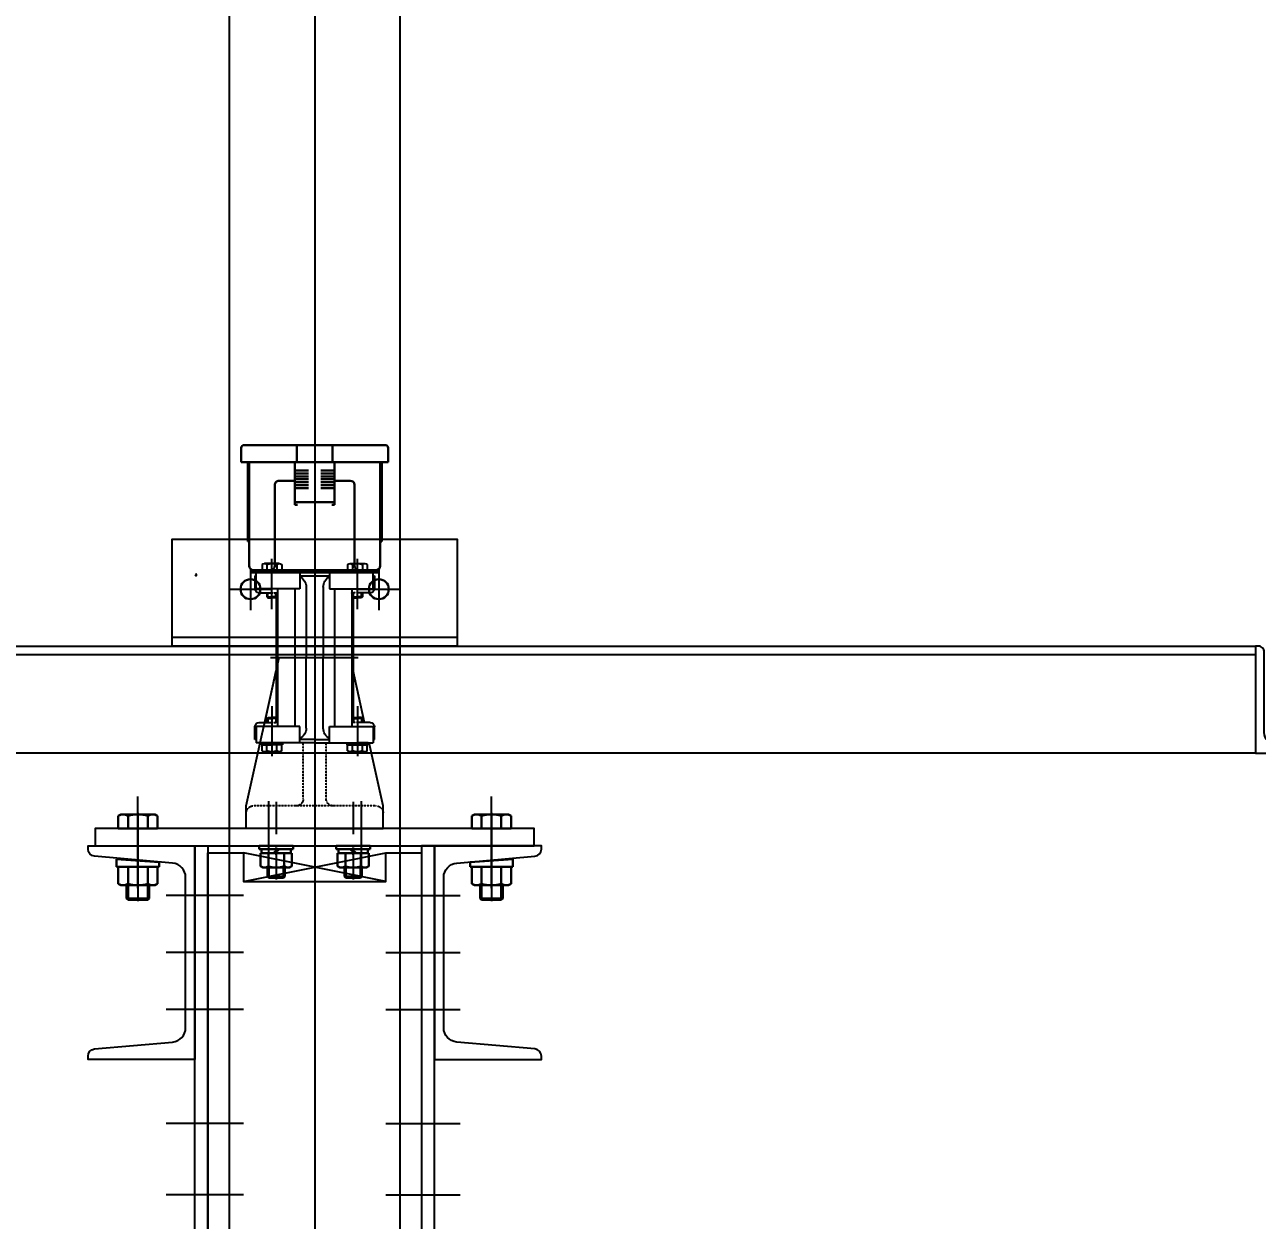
# Model space of a CAD drawing. Header units: millimetres. Extents: x 5544 to 245194, y -610088 to 30375.
# Drawn here: x 70098 to 70963, y 1002 to 1841 of the extents above; entities that cross this region are included whole.
import ezdxf
from ezdxf.enums import TextEntityAlignment as Align
from ezdxf.lldxf.tags import DXFTag

# ---------------------------------------------------------------- set-up
doc = ezdxf.new("R2010")
doc.units = ezdxf.units.MM
doc.linetypes.add('HIDDEN2', pattern=[0.1875, 0.125, -0.0625])
for name, color, linetype in [('0-중심선', 1, 'CENTER'), ('1', 1, 'CENTER2'), ('15', 15, 'Continuous'), ('4', 4, 'Continuous'), ('5', 5, 'Continuous'), ('A-WALL-RC', 2, 'Continuous'), ('BOM', 6, 'Continuous'), ('CENTER', 1, 'CENTER'), ('CL', 1, 'CENTER'), ('HIDDEN', 6, 'HIDDEN')]:
    doc.layers.add(name, color=color, linetype=linetype)
doc.layers.add('6', color=6, linetype='Continuous', lineweight=30)
doc.styles.add('ROMAND', font='gulim.ttc', dxfattribs={"oblique": 15})
doc.styles.get("Standard").update_dxf_attribs({"font": 'SYMBOL'})
tags = doc.linetypes.add('CENTER', pattern=[2, 1.25, -0.25, 0.25, -0.25]).pattern_tags.tags
tags[10:11] = [DXFTag(74, 4), DXFTag(75, 0), DXFTag(340, '0'), DXFTag(46, 1.0), DXFTag(50, 0.0), DXFTag(44, 0.0), DXFTag(45, 0.0)]
tags[8:9] = [DXFTag(74, 4), DXFTag(75, 0), DXFTag(340, '0'), DXFTag(46, 1.0), DXFTag(50, 0.0), DXFTag(44, 0.0), DXFTag(45, 0.0)]
tags[6:7] = [DXFTag(74, 4), DXFTag(75, 0), DXFTag(340, '0'), DXFTag(46, 1.0), DXFTag(50, 0.0), DXFTag(44, 0.0), DXFTag(45, 0.0)]
tags[4:5] = [DXFTag(74, 4), DXFTag(75, 0), DXFTag(340, '0'), DXFTag(46, 1.0), DXFTag(50, 0.0), DXFTag(44, 0.0), DXFTag(45, 0.0)]
tags = doc.linetypes.add('CENTER2', pattern=[1.125, 0.75, -0.125, 0.125, -0.125]).pattern_tags.tags
tags[10:11] = [DXFTag(74, 4), DXFTag(75, 0), DXFTag(340, '0'), DXFTag(46, 1.0), DXFTag(50, 0.0), DXFTag(44, 0.0), DXFTag(45, 0.0)]
tags[8:9] = [DXFTag(74, 4), DXFTag(75, 0), DXFTag(340, '0'), DXFTag(46, 1.0), DXFTag(50, 0.0), DXFTag(44, 0.0), DXFTag(45, 0.0)]
tags[6:7] = [DXFTag(74, 4), DXFTag(75, 0), DXFTag(340, '0'), DXFTag(46, 1.0), DXFTag(50, 0.0), DXFTag(44, 0.0), DXFTag(45, 0.0)]
tags[4:5] = [DXFTag(74, 4), DXFTag(75, 0), DXFTag(340, '0'), DXFTag(46, 1.0), DXFTag(50, 0.0), DXFTag(44, 0.0), DXFTag(45, 0.0)]
tags = doc.linetypes.add('HIDDEN', pattern=[0.375, 0.25, -0.125]).pattern_tags.tags
tags[6:7] = [DXFTag(74, 4), DXFTag(75, 0), DXFTag(340, '0'), DXFTag(46, 1.0), DXFTag(50, 0.0), DXFTag(44, 0.0), DXFTag(45, 0.0)]
tags[4:5] = [DXFTag(74, 4), DXFTag(75, 0), DXFTag(340, '0'), DXFTag(46, 1.0), DXFTag(50, 0.0), DXFTag(44, 0.0), DXFTag(45, 0.0)]
doc.dimstyles.new('DIM-A-002-단면', dxfattribs={"dimscale": 330, "dimtxt": 1, "dimasz": 0.4, "dimexe": 0.2, "dimexo": 0.3, "dimgap": 0.4, "dimtad": 1, "dimdec": 0, "dimtxsty": 'ROMAND', "dimcen": 0, "dimclrd": 15, "dimclre": 15, "dimclrt": 3, "dimadec": 0, "dimazin": 0, "dimtfac": 1, "dimtmove": 0, "dimatfit": 3, "dimfxl": 1, "dimarcsym": 0})

# ---------------------------------------------------------------- blocks, each defined once
blk = doc.blocks.new('A$C11E2FB58')
for points in [[(5, 3091.23), (313, 3091.23), (313, 3103.23), (5, 3103.23)], [(75, 2811.23), (75, 3091.23), (84, 3091.23), (84, 2811.23)], [(243, 2811.23), (243, 3091.23), (234, 3091.23), (234, 2811.23)]]:
    blk.add_lwpolyline(points, close=True)
for points in [[(4.56, 3083.83, -0.388869), (0, 3088.81), (0, 3091.23), (75, 3091.23), (75, 2941.23), (0, 2941.23), (0, 2943.65, -0.388869), (4.56, 2948.63), (59.37, 2953.43, 0.388869), (68.5, 2963.39), (68.5, 3069.07, 0.388869), (59.37, 3079.03)], [(313.44, 3083.83, 0.388869), (318, 3088.81), (318, 3091.23), (243, 3091.23), (243, 2941.23), (318, 2941.23), (318, 2943.65, 0.388869), (313.44, 2948.63), (258.63, 2953.43, -0.388869), (249.5, 2963.39), (249.5, 3069.07, -0.388869), (258.63, 3079.03)]]:
    blk.add_lwpolyline(points, format="xyb", close=True)
for points in [[(109, 36.23), (84, 36.23), (84, 3086.23), (109, 3086.23)], [(109, 3086.23), (109, 3066.23), (209, 3066.23), (209, 3086.23)], [(209, 3086.23), (234, 3086.23), (234, 36.23), (209, 36.23)]]:
    blk.add_lwpolyline(points)
at = {"layer": '1'}
for p, q in [((35, 3066.2), (35, 3125.85)), ((35, 3068.15), (35, 3125.85)), ((126.5, 3122.46), (126.5, 3072.34)), ((159, 3122.46), (159, 2784.86)), ((191.5, 3122.46), (191.5, 3072.34)), ((283, 3068.15), (283, 3125.85)), ((35, 3061.45), (35, 3116.91)), ((35, 3061.45), (35, 3116.91)), ((283, 3061.45), (283, 3116.91)), ((283, 3061.45), (283, 3116.91)), ((159, 3091.23), (159, 31.23)), ((90.68, 3056.23), (54.82, 3056.23)), ((109, 3056.23), (73.14, 3056.23)), ((209, 3056.23), (244.86, 3056.23)), ((225.16, 3056.23), (261.02, 3056.23)), ((90.68, 3016.23), (54.82, 3016.23)), ((109, 3016.23), (73.14, 3016.23)), ((209, 3016.23), (244.86, 3016.23)), ((225.16, 3016.23), (261.02, 3016.23)), ((90.68, 2976.23), (54.82, 2976.23)), ((109, 2976.23), (73.14, 2976.23)), ((209, 2976.23), (244.86, 2976.23)), ((225.16, 2976.23), (261.02, 2976.23)), ((90.68, 2896.23), (54.82, 2896.23)), ((109, 2896.23), (73.14, 2896.23)), ((209, 2896.23), (244.86, 2896.23)), ((225.16, 2896.23), (261.02, 2896.23)), ((90.68, 2846.23), (54.82, 2846.23)), ((109, 2846.23), (73.14, 2846.23)), ((209, 2846.23), (244.86, 2846.23)), ((225.16, 2846.23), (261.02, 2846.23))]:
    blk.add_line(p, q, dxfattribs=at)
at = {"layer": '15'}
for p, q in [((109, 3066.23), (209, 3086.23)), ((209, 3066.23), (109, 3086.23))]:
    blk.add_line(p, q, dxfattribs=at)
at = {"layer": '6'}
for p, q in [((21.14, 3112.16), (23, 3113.23)), ((23, 3113.23), (47, 3113.23)), ((47, 3113.23), (48.86, 3112.16)), ((271, 3113.23), (269.14, 3112.16)), ((295, 3113.23), (271, 3113.23)), ((296.86, 3112.16), (295, 3113.23)), ((21.14, 3112.16), (21.14, 3103.23)), ((28.07, 3112.16), (28.07, 3103.23)), ((41.93, 3112.16), (41.93, 3103.23)), ((48.86, 3103.23), (48.86, 3112.16)), ((269.14, 3103.23), (269.14, 3112.16)), ((276.07, 3112.16), (276.07, 3103.23)), ((289.93, 3112.16), (289.93, 3103.23)), ((296.86, 3112.16), (296.86, 3103.23)), ((21.14, 3103.23), (48.86, 3103.23)), ((296.86, 3103.23), (269.14, 3103.23)), ((50, 3079.68), (20, 3081.69)), ((20, 3081.69), (20, 3076.48)), ((50, 3076.48), (50, 3079.68)), ((268, 3079.68), (298, 3081.69)), ((268, 3076.48), (268, 3079.68)), ((298, 3081.69), (298, 3076.48)), ((20, 3076.48), (50, 3076.48)), ((48.86, 3076.48), (21.14, 3076.48)), ((21.14, 3076.48), (21.14, 3064.56)), ((28.07, 3064.56), (28.07, 3076.48)), ((41.93, 3064.56), (41.93, 3076.48)), ((48.86, 3064.56), (48.86, 3076.48)), ((298, 3076.48), (268, 3076.48)), ((269.14, 3064.56), (269.14, 3076.48)), ((269.14, 3076.48), (296.86, 3076.48)), ((276.07, 3064.56), (276.07, 3076.48)), ((289.93, 3064.56), (289.93, 3076.48)), ((296.86, 3076.48), (296.86, 3064.56)), ((23, 3063.48), (21.14, 3064.56)), ((47, 3063.48), (23, 3063.48)), ((27, 3063.48), (27, 3054.31)), ((28.08, 3053.23), (28.08, 3063.48)), ((41.92, 3053.23), (41.92, 3063.48)), ((43, 3054.31), (43, 3063.48)), ((48.86, 3064.56), (47, 3063.48)), ((269.14, 3064.56), (271, 3063.48)), ((271, 3063.48), (295, 3063.48)), ((275, 3054.31), (275, 3063.48)), ((276.08, 3053.23), (276.08, 3063.48)), ((289.92, 3053.23), (289.92, 3063.48)), ((291, 3063.48), (291, 3054.31)), ((295, 3063.48), (296.86, 3064.56)), ((27, 3054.31), (43, 3054.31)), ((27, 3054.31), (28.08, 3053.23)), ((28.08, 3053.23), (41.92, 3053.23)), ((41.92, 3053.23), (43, 3054.31)), ((291, 3054.31), (275, 3054.31)), ((276.08, 3053.23), (275, 3054.31)), ((289.92, 3053.23), (276.08, 3053.23)), ((291, 3054.31), (289.92, 3053.23))]:
    blk.add_line(p, q, dxfattribs=at)
for centre, radius, start, end in [((24.61, 3107.1), 6.13, 55.59101, 124.40899), ((35, 3089.18), 24, 73.21986, 106.78014), ((45.39, 3107.1), 6.13, 55.59101, 124.40899), ((272.61, 3107.1), 6.13, 55.59101, 124.40899), ((283, 3089.18), 24, 73.21986, 106.78014), ((293.39, 3107.1), 6.13, 55.59101, 124.40899), ((24.61, 3069.61), 6.13, 235.59101, 304.40899), ((35.17, 3087.48), 24, 252.8014, 269.59981), ((34.83, 3087.48), 24, 270.40019, 287.1986), ((45.39, 3069.61), 6.13, 235.59101, 304.40899), ((272.61, 3069.61), 6.13, 235.59101, 304.40899), ((283.17, 3087.48), 24, 252.8014, 269.59981), ((282.83, 3087.48), 24, 270.40019, 287.1986), ((293.39, 3069.61), 6.13, 235.59101, 304.40899)]:
    blk.add_arc(centre, radius, start, end, dxfattribs=at)
at = {"layer": 'CL'}
for p, q in [((35, 3114.23), (35, 3052.23)), ((283, 3114.23), (283, 3052.23))]:
    blk.add_line(p, q, dxfattribs=at)
blk = doc.blocks.new('A$C4F3A146A2', base_point=(44230.46, 16789.26))
at = {"ltscale": 1.3}
for p, q in [((44230.46, 16991.35), (44230.46, 16975.35)), ((44278.46, 16991.35), (44230.46, 16991.35)), ((44278.46, 16991.35), (44326.46, 16991.35)), ((44326.46, 16991.35), (44326.46, 16975.35)), ((44230.46, 16975.35), (44253.46, 16871.35)), ((44326.46, 16975.35), (44316.69, 16931.15)), ((44237.46, 16919.63), (44237.46, 16931.15)), ((44278.46, 16931.15), (44237.46, 16931.15)), ((44278.46, 16931.15), (44237.46, 16931.15)), ((44240.93, 16931.15), (44240.93, 16932.52)), ((44240.93, 16932.52), (44248.46, 16932.52)), ((44240.93, 16931.15), (44248.46, 16931.15)), ((44241.6, 16936.79), (44241.6, 16932.52)), ((44255.32, 16932.52), (44241.6, 16932.52)), ((44253.64, 16937.42), (44243.28, 16937.42)), ((44244.96, 16936.79), (44244.96, 16932.52)), ((44256, 16932.52), (44248.46, 16932.52)), ((44256, 16931.15), (44248.46, 16931.15)), ((44252.95, 16932.52), (44251.08, 16931.15)), ((44253.58, 16932.52), (44251.71, 16931.15)), ((44251.96, 16936.79), (44251.96, 16932.52)), ((44255.32, 16936.79), (44255.32, 16932.52)), ((44256, 16931.15), (44256, 16932.52)), ((44267.96, 16931.15), (44267.96, 16919.63)), ((44278.46, 16931.15), (44319.46, 16931.15)), ((44278.46, 16931.15), (44319.46, 16931.15)), ((44288.96, 16931.15), (44288.96, 16919.63)), ((44300.93, 16931.15), (44300.93, 16932.52)), ((44300.93, 16932.52), (44308.46, 16932.52)), ((44300.93, 16931.15), (44308.46, 16931.15)), ((44301.6, 16936.79), (44301.6, 16932.52)), ((44301.6, 16932.52), (44315.32, 16932.52)), ((44303.28, 16937.42), (44313.64, 16937.42)), ((44303.35, 16932.52), (44305.22, 16931.15)), ((44303.97, 16932.52), (44305.84, 16931.15)), ((44304.96, 16936.79), (44304.96, 16932.52)), ((44316, 16932.52), (44308.46, 16932.52)), ((44316, 16931.15), (44308.46, 16931.15)), ((44311.96, 16936.79), (44311.96, 16932.52)), ((44315.32, 16936.79), (44315.32, 16932.52)), ((44316, 16931.15), (44316, 16932.52)), ((44319.46, 16919.63), (44319.46, 16931.15)), ((44237.46, 16928.85), (44236.46, 16928.85)), ((44236.46, 16928.85), (44236.46, 16919.85)), ((44278.46, 16928.85), (44267.96, 16928.85)), ((44278.46, 16928.85), (44288.96, 16928.85)), ((44319.46, 16928.85), (44320.46, 16928.85)), ((44320.46, 16928.85), (44320.46, 16919.85)), ((44267.96, 16919.63), (44237.46, 16919.63)), ((44239.46, 16916.85), (44248.46, 16916.85)), ((44243.4, 16916.85), (44251.46, 16880.39)), ((44244.96, 16916.85), (44244.96, 16913.98)), ((44244.96, 16913.98), (44245.67, 16913.27)), ((44244.96, 16913.98), (44248.46, 16913.98)), ((44245.67, 16913.27), (44245.67, 16916.85)), ((44251.96, 16913.98), (44248.46, 16913.98)), ((44251.25, 16913.27), (44251.25, 16916.85)), ((44251.96, 16913.98), (44251.25, 16913.27)), ((44251.46, 16828.85), (44251.46, 16913.85)), ((44251.96, 16916.85), (44251.96, 16913.98)), ((44252.46, 16823.06), (44252.46, 16919.63)), ((44264.46, 16823.06), (44264.46, 16919.63)), ((44272.46, 16920.85), (44272.46, 16871.35)), ((44284.46, 16920.85), (44284.46, 16871.35)), ((44288.96, 16919.63), (44319.46, 16919.63)), ((44292.46, 16823.06), (44292.46, 16919.63)), ((44304.46, 16823.06), (44304.46, 16919.63)), ((44304.96, 16916.85), (44304.96, 16913.98)), ((44304.96, 16913.98), (44305.67, 16913.27)), ((44304.96, 16913.98), (44308.46, 16913.98)), ((44313.52, 16916.85), (44305.46, 16880.39)), ((44305.46, 16828.85), (44305.46, 16913.85)), ((44305.67, 16913.27), (44305.67, 16916.85)), ((44317.46, 16916.85), (44308.46, 16916.85)), ((44311.96, 16913.98), (44308.46, 16913.98)), ((44311.25, 16913.27), (44311.25, 16916.85)), ((44311.96, 16913.98), (44311.25, 16913.27)), ((44311.96, 16916.85), (44311.96, 16913.98)), ((44245.67, 16913.27), (44248.46, 16913.27)), ((44251.25, 16913.27), (44248.46, 16913.27)), ((44305.67, 16913.27), (44308.46, 16913.27)), ((44311.25, 16913.27), (44308.46, 16913.27)), ((44272.46, 16821.85), (44272.46, 16871.35)), ((44284.46, 16821.85), (44284.46, 16871.35)), ((44244.96, 16828.71), (44245.67, 16829.42)), ((44244.96, 16828.71), (44248.46, 16828.71)), ((44244.96, 16825.85), (44244.96, 16828.71)), ((44245.67, 16829.42), (44248.46, 16829.42)), ((44245.67, 16829.42), (44245.67, 16825.85)), ((44251.25, 16829.42), (44248.46, 16829.42)), ((44251.96, 16828.71), (44248.46, 16828.71)), ((44251.25, 16829.42), (44251.25, 16825.85)), ((44251.96, 16828.71), (44251.25, 16829.42)), ((44251.96, 16825.85), (44251.96, 16828.71)), ((44304.96, 16828.71), (44305.67, 16829.42)), ((44304.96, 16828.71), (44308.46, 16828.71)), ((44304.96, 16825.85), (44304.96, 16828.71)), ((44305.67, 16829.42), (44305.67, 16825.85)), ((44305.67, 16829.42), (44308.46, 16829.42)), ((44311.25, 16829.42), (44308.46, 16829.42)), ((44311.96, 16828.71), (44308.46, 16828.71)), ((44311.96, 16828.71), (44311.25, 16829.42)), ((44311.25, 16829.42), (44311.25, 16825.85)), ((44311.96, 16825.85), (44311.96, 16828.71)), ((44236.46, 16813.85), (44236.46, 16822.85)), ((44267.96, 16823.06), (44237.46, 16823.06)), ((44237.46, 16823.06), (44237.46, 16811.55)), ((44239.46, 16825.85), (44248.46, 16825.85)), ((44267.96, 16811.55), (44267.96, 16823.06)), ((44288.96, 16823.06), (44319.46, 16823.06)), ((44288.96, 16811.55), (44288.96, 16823.06)), ((44317.46, 16825.85), (44308.46, 16825.85)), ((44319.46, 16823.06), (44319.46, 16811.55)), ((44320.46, 16813.85), (44320.46, 16822.85)), ((44237.46, 16813.85), (44236.46, 16813.85)), ((44278.46, 16811.55), (44237.46, 16811.55)), ((44278.46, 16811.55), (44237.46, 16811.55)), ((44278.46, 16811.55), (44237.46, 16811.55)), ((44240.93, 16811.55), (44248.46, 16811.55)), ((44240.93, 16811.55), (44240.93, 16810.17)), ((44240.93, 16810.17), (44248.46, 16810.17)), ((44255.32, 16810.17), (44241.6, 16810.17)), ((44241.6, 16805.9), (44241.6, 16810.17)), ((44244.96, 16805.9), (44244.96, 16810.17)), ((44256, 16811.55), (44248.46, 16811.55)), ((44256, 16810.17), (44248.46, 16810.17)), ((44252.95, 16810.17), (44251.08, 16811.55)), ((44253.58, 16810.17), (44251.71, 16811.55)), ((44251.96, 16805.9), (44251.96, 16810.17)), ((44255.32, 16805.9), (44255.32, 16810.17)), ((44256, 16811.55), (44256, 16810.17)), ((44267.96, 16813.85), (44288.96, 16813.85)), ((44278.46, 16811.55), (44319.46, 16811.55)), ((44278.46, 16811.55), (44319.46, 16811.55)), ((44300.93, 16811.55), (44308.46, 16811.55)), ((44300.93, 16811.55), (44300.93, 16810.17)), ((44300.93, 16810.17), (44308.46, 16810.17)), ((44301.6, 16810.17), (44315.32, 16810.17)), ((44301.6, 16805.9), (44301.6, 16810.17)), ((44303.35, 16810.17), (44305.22, 16811.55)), ((44303.97, 16810.17), (44305.84, 16811.55)), ((44304.96, 16805.9), (44304.96, 16810.17)), ((44316, 16811.55), (44308.46, 16811.55)), ((44316, 16810.17), (44308.46, 16810.17)), ((44311.96, 16805.9), (44311.96, 16810.17)), ((44315.32, 16805.9), (44315.32, 16810.17)), ((44316, 16811.55), (44316, 16810.17)), ((44319.46, 16813.85), (44320.46, 16813.85)), ((44253.64, 16805.27), (44243.28, 16805.27)), ((44303.28, 16805.27), (44313.64, 16805.27))]:
    blk.add_line(p, q, dxfattribs=at)
for centre, radius, start, end in [((44243.28, 16934.85), 2.57, 49.10184, 130.89816), ((44248.46, 16927.33), 10.09, 69.70545, 110.29455), ((44253.64, 16934.85), 2.57, 49.10184, 130.89816), ((44303.28, 16934.85), 2.57, 49.10184, 130.89816), ((44308.46, 16927.33), 10.09, 69.70545, 110.29455), ((44313.64, 16934.85), 2.57, 49.10184, 130.89816), ((44264.46, 16920.85), 8, 0, 64.05552), ((44292.46, 16920.85), 8, 115.94448, 180), ((44239.46, 16919.85), 3, 180, 270), ((44317.46, 16919.85), 3, 270, 0), ((44239.46, 16822.85), 3, 90, 180), ((44264.46, 16821.85), 8, 295.94448, 0), ((44292.46, 16821.85), 8, 180, 244.05552), ((44317.46, 16822.85), 3, 0, 90), ((44243.28, 16807.84), 2.57, 229.10184, 310.89816), ((44248.46, 16815.36), 10.09, 249.70545, 290.29455), ((44253.64, 16807.84), 2.57, 229.10184, 310.89816), ((44303.28, 16807.84), 2.57, 229.10184, 310.89816), ((44308.46, 16815.36), 10.09, 249.70545, 290.29455), ((44313.64, 16807.84), 2.57, 229.10184, 310.89816)]:
    blk.add_arc(centre, radius, start, end, dxfattribs=at)
at = {"layer": 'CENTER'}
blk.add_line((44278.46, 16789.26), (44278.46, 17000.51), dxfattribs=at)
at = {"layer": 'CENTER', "ltscale": 1.3}
for p, q in [((44251.46, 16972.64), (44251.46, 16995.26)), ((44305.46, 16972.64), (44305.46, 16995.26)), ((44248.46, 16905.37), (44248.46, 16940.59)), ((44308.46, 16905.37), (44308.46, 16940.59)), ((44248.46, 16837.32), (44248.46, 16802.1)), ((44308.46, 16837.32), (44308.46, 16802.1))]:
    blk.add_line(p, q, dxfattribs=at)
at = {"layer": 'CENTER', "ltscale": 0.8}
blk.add_line((44247.55, 16871.35), (44308.9, 16871.35), dxfattribs=at)
at = {"layer": 'HIDDEN', "color": 7, "linetype": 'HIDDEN2', "ltscale": 1.3}
for p, q in [((44321.46, 16975.35), (44235.46, 16975.35)), ((44270.46, 16970.35), (44270.46, 16931.15)), ((44286.46, 16970.35), (44286.46, 16931.15))]:
    blk.add_line(p, q, dxfattribs=at)
at = {"layer": 'HIDDEN', "linetype": 'HIDDEN2', "ltscale": 1.3}
for p, q in [((44248.46, 16916.85), (44251.46, 16916.85)), ((44308.46, 16916.85), (44305.46, 16916.85)), ((44248.46, 16825.85), (44251.46, 16825.85)), ((44308.46, 16825.85), (44305.46, 16825.85))]:
    blk.add_line(p, q, dxfattribs=at)
at = {"layer": 'HIDDEN', "color": 7, "linetype": 'HIDDEN2', "ltscale": 1.3}
for centre, start, end in [((44235.46, 16980.35), 180, 270), ((44265.46, 16970.35), 0, 90), ((44291.46, 16970.35), 90, 180), ((44321.46, 16980.35), 270, 0)]:
    blk.add_arc(centre, 5, start, end, dxfattribs=at)
at = {"layer": 'HIDDEN', "linetype": 'HIDDEN2', "ltscale": 1.3}
for centre, start, end in [((44251.46, 16913.85), 70.52878, 90), ((44305.46, 16913.85), 90, 109.47122), ((44251.46, 16909.85), 270, 289.47122), ((44305.46, 16909.85), 250.52878, 270), ((44251.46, 16832.85), 70.52878, 90), ((44305.46, 16832.85), 90, 109.47122), ((44251.46, 16828.85), 270, 289.47122), ((44305.46, 16828.85), 250.52878, 270)]:
    blk.add_arc(centre, 3, start, end, dxfattribs=at)
blk = doc.blocks.new('A$C4F3B29792', base_point=(94003.71, 18463.03))
at = {"layer": '1'}
for p, q in [((94028.21, 18468.33), (94028.21, 18460.03)), ((94028.21, 18468.33), (94028.21, 18460.03)), ((94082.21, 18468.33), (94082.21, 18460.03)), ((94082.21, 18468.33), (94082.21, 18460.03))]:
    blk.add_line(p, q, dxfattribs=at)
at = {"layer": '6'}
for p, q in [((94005.71, 18764.76), (94104.71, 18764.76)), ((94042.71, 18752.76), (94042.71, 18764.76)), ((94067.71, 18752.76), (94067.71, 18764.76)), ((94003.71, 18752.76), (94003.71, 18762.76)), ((94106.71, 18752.76), (94106.71, 18762.76)), ((94003.71, 18752.76), (94106.71, 18752.76)), ((94008.21, 18752.76), (94008.21, 18697.03)), ((94009.21, 18752.76), (94009.21, 18680.03)), ((94041.21, 18722.76), (94041.21, 18752.76)), ((94041.21, 18746.89), (94050.89, 18746.89)), ((94069.21, 18746.89), (94059.54, 18746.89)), ((94069.21, 18722.76), (94069.21, 18752.76)), ((94101.21, 18752.76), (94101.21, 18680.03)), ((94102.21, 18752.76), (94102.21, 18697.03)), ((94030.21, 18739.76), (94041.21, 18739.76)), ((94041.21, 18744.85), (94050.89, 18744.85)), ((94041.21, 18742.81), (94050.89, 18742.81)), ((94041.21, 18740.76), (94050.89, 18740.76)), ((94041.21, 18738.72), (94050.89, 18738.72)), ((94069.21, 18744.85), (94059.54, 18744.85)), ((94069.21, 18742.81), (94059.54, 18742.81)), ((94069.21, 18740.76), (94059.54, 18740.76)), ((94069.21, 18738.72), (94059.54, 18738.72)), ((94069.21, 18739.76), (94080.21, 18739.76)), ((94027.21, 18680.03), (94027.21, 18736.76)), ((94041.21, 18736.67), (94050.89, 18736.67)), ((94041.21, 18734.63), (94050.89, 18734.63)), ((94069.21, 18736.67), (94059.54, 18736.67)), ((94069.21, 18734.63), (94059.54, 18734.63)), ((94083.21, 18680.03), (94083.21, 18736.76)), ((94041.21, 18724.76), (94069.21, 18724.76)), ((94041.21, 18722.76), (94043.25, 18722.76)), ((94067.18, 18722.76), (94069.21, 18722.76)), ((94008.21, 18697.03), (94009.21, 18697.03)), ((94102.21, 18697.03), (94101.21, 18697.03)), ((94100.21, 18677.03), (94010.21, 18677.03)), ((94010.21, 18675.43), (94100.21, 18675.43)), ((94016.21, 18483.63), (94016.21, 18481.33)), ((94040.21, 18483.63), (94016.21, 18483.63)), ((94040.21, 18483.63), (94016.21, 18483.63)), ((94016.21, 18483.63), (94016.21, 18481.33)), ((94016.21, 18481.33), (94040.21, 18481.33)), ((94016.21, 18481.33), (94040.21, 18481.33)), ((94017.91, 18481.33), (94017.91, 18478.33)), ((94038.51, 18481.33), (94017.91, 18481.33)), ((94017.91, 18481.33), (94017.91, 18478.33)), ((94038.51, 18481.33), (94017.91, 18481.33)), ((94026.21, 18478.33), (94029.21, 18481.33)), ((94026.21, 18478.33), (94029.21, 18481.33)), ((94027.21, 18478.33), (94030.21, 18481.33)), ((94027.21, 18478.33), (94030.21, 18481.33)), ((94028.21, 18482.33), (94028.21, 18477.33)), ((94028.21, 18482.33), (94028.21, 18477.33)), ((94038.51, 18478.33), (94038.51, 18481.33)), ((94038.51, 18478.33), (94038.51, 18481.33)), ((94040.21, 18481.33), (94040.21, 18483.63)), ((94040.21, 18481.33), (94040.21, 18483.63)), ((94070.21, 18483.63), (94094.21, 18483.63)), ((94070.21, 18481.33), (94070.21, 18483.63)), ((94070.21, 18483.63), (94094.21, 18483.63)), ((94070.21, 18481.33), (94070.21, 18483.63)), ((94094.21, 18481.33), (94070.21, 18481.33)), ((94094.21, 18481.33), (94070.21, 18481.33)), ((94071.91, 18481.33), (94092.51, 18481.33)), ((94071.91, 18478.33), (94071.91, 18481.33)), ((94071.91, 18478.33), (94071.91, 18481.33)), ((94071.91, 18481.33), (94092.51, 18481.33)), ((94083.21, 18478.33), (94080.21, 18481.33)), ((94083.21, 18478.33), (94080.21, 18481.33)), ((94084.21, 18478.33), (94081.21, 18481.33)), ((94084.21, 18478.33), (94081.21, 18481.33)), ((94082.21, 18482.33), (94082.21, 18477.33)), ((94082.21, 18482.33), (94082.21, 18477.33)), ((94092.51, 18481.33), (94092.51, 18478.33)), ((94092.51, 18481.33), (94092.51, 18478.33)), ((94094.21, 18483.63), (94094.21, 18481.33)), ((94094.21, 18483.63), (94094.21, 18481.33)), ((94039.18, 18478.33), (94017.24, 18478.33)), ((94017.24, 18478.33), (94017.24, 18469.18)), ((94017.24, 18478.33), (94017.24, 18469.18)), ((94039.18, 18478.33), (94017.24, 18478.33)), ((94017.91, 18478.33), (94038.51, 18478.33)), ((94017.91, 18478.33), (94038.51, 18478.33)), ((94022.73, 18469.18), (94022.73, 18478.33)), ((94022.73, 18469.18), (94022.73, 18478.33)), ((94033.7, 18469.18), (94033.7, 18478.33)), ((94033.7, 18469.18), (94033.7, 18478.33)), ((94039.18, 18469.18), (94039.18, 18478.33)), ((94039.18, 18469.18), (94039.18, 18478.33)), ((94071.24, 18469.18), (94071.24, 18478.33)), ((94071.24, 18478.33), (94093.18, 18478.33)), ((94071.24, 18469.18), (94071.24, 18478.33)), ((94071.24, 18478.33), (94093.18, 18478.33)), ((94092.51, 18478.33), (94071.91, 18478.33)), ((94092.51, 18478.33), (94071.91, 18478.33)), ((94076.73, 18469.18), (94076.73, 18478.33)), ((94076.73, 18469.18), (94076.73, 18478.33)), ((94087.7, 18469.18), (94087.7, 18478.33)), ((94087.7, 18469.18), (94087.7, 18478.33)), ((94093.18, 18478.33), (94093.18, 18469.18)), ((94093.18, 18478.33), (94093.18, 18469.18)), ((94018.71, 18468.33), (94017.24, 18469.18)), ((94018.71, 18468.33), (94017.24, 18469.18)), ((94037.71, 18468.33), (94018.71, 18468.33)), ((94037.71, 18468.33), (94018.71, 18468.33)), ((94022.21, 18468.33), (94022.21, 18461.97)), ((94022.21, 18468.33), (94022.21, 18461.97)), ((94022.21, 18461.97), (94034.21, 18461.97)), ((94022.21, 18461.97), (94023.16, 18461.03)), ((94022.21, 18461.97), (94023.16, 18461.03)), ((94022.21, 18461.97), (94034.21, 18461.97)), ((94023.16, 18461.03), (94023.16, 18468.33)), ((94023.16, 18461.03), (94023.16, 18468.33)), ((94033.26, 18461.03), (94033.26, 18468.33)), ((94033.26, 18461.03), (94033.26, 18468.33)), ((94033.26, 18461.03), (94034.21, 18461.97)), ((94033.26, 18461.03), (94034.21, 18461.97)), ((94034.21, 18461.97), (94034.21, 18468.33)), ((94034.21, 18461.97), (94034.21, 18468.33)), ((94039.18, 18469.18), (94037.71, 18468.33)), ((94039.18, 18469.18), (94037.71, 18468.33)), ((94071.24, 18469.18), (94072.71, 18468.33)), ((94071.24, 18469.18), (94072.71, 18468.33)), ((94072.71, 18468.33), (94091.71, 18468.33)), ((94072.71, 18468.33), (94091.71, 18468.33)), ((94076.21, 18461.97), (94076.21, 18468.33)), ((94076.21, 18461.97), (94076.21, 18468.33)), ((94077.16, 18461.03), (94076.21, 18461.97)), ((94088.21, 18461.97), (94076.21, 18461.97)), ((94088.21, 18461.97), (94076.21, 18461.97)), ((94077.16, 18461.03), (94076.21, 18461.97)), ((94077.16, 18461.03), (94077.16, 18468.33)), ((94077.16, 18461.03), (94077.16, 18468.33)), ((94087.26, 18461.03), (94087.26, 18468.33)), ((94087.26, 18461.03), (94087.26, 18468.33)), ((94088.21, 18461.97), (94087.26, 18461.03)), ((94088.21, 18461.97), (94087.26, 18461.03)), ((94088.21, 18468.33), (94088.21, 18461.97)), ((94088.21, 18468.33), (94088.21, 18461.97)), ((94091.71, 18468.33), (94093.18, 18469.18)), ((94091.71, 18468.33), (94093.18, 18469.18)), ((94023.16, 18461.03), (94033.26, 18461.03)), ((94023.16, 18461.03), (94033.26, 18461.03)), ((94087.26, 18461.03), (94077.16, 18461.03)), ((94087.26, 18461.03), (94077.16, 18461.03))]:
    blk.add_line(p, q, dxfattribs=at)
for centre, radius, start, end in [((94005.71, 18762.76), 2, 90, 180), ((94104.71, 18762.76), 2, 0, 90), ((94030.21, 18736.76), 3, 90, 180), ((94080.21, 18736.76), 3, 0, 90), ((94012.21, 18680.03), 3, 180, 270), ((94024.21, 18680.03), 3, 270, 0), ((94086.21, 18680.03), 3, 180, 270), ((94098.21, 18680.03), 3, 270, 0), ((94019.98, 18473.18), 4.85, 235.59101, 304.40899), ((94019.98, 18473.18), 4.85, 235.59101, 304.40899), ((94028.34, 18487.33), 19, 252.8014, 269.59981), ((94028.34, 18487.33), 19, 252.8014, 269.59981), ((94028.08, 18487.33), 19, 270.40019, 287.1986), ((94028.08, 18487.33), 19, 270.40019, 287.1986), ((94036.44, 18473.18), 4.85, 235.59101, 304.40899), ((94036.44, 18473.18), 4.85, 235.59101, 304.40899), ((94073.98, 18473.18), 4.85, 235.59101, 304.40899), ((94073.98, 18473.18), 4.85, 235.59101, 304.40899), ((94082.34, 18487.33), 19, 252.8014, 269.59981), ((94082.34, 18487.33), 19, 252.8014, 269.59981), ((94082.08, 18487.33), 19, 270.40019, 287.1986), ((94082.08, 18487.33), 19, 270.40019, 287.1986), ((94090.44, 18473.18), 4.85, 235.59101, 304.40899), ((94090.44, 18473.18), 4.85, 235.59101, 304.40899)]:
    blk.add_arc(centre, radius, start, end, dxfattribs=at)
at = {"layer": 'CL'}
for p, q in [((94028.21, 18479.33), (94028.21, 18467.33)), ((94028.21, 18479.33), (94028.21, 18467.33)), ((94082.21, 18479.33), (94082.21, 18467.33)), ((94082.21, 18479.33), (94082.21, 18467.33))]:
    blk.add_line(p, q, dxfattribs=at)
at = {"xscale": -1, "rotation": 180}
blk.add_blockref('A$C4F3A146A2', (94007.21, 18697.71), dxfattribs=at)
blk = doc.blocks.new('판넬타입 일방형 측면')
at = {"xscale": -1}
for name, p in [('A$C4F3B29792', (51.5, 1964.51)), ('A$C11E2FB58', (159, -1106.12))]:
    blk.add_blockref(name, p, dxfattribs=at)
blk = doc.blocks.new('EasyBMINFO')
at = {"color": 0}
blk.add_circle((0, 0), 0.5, dxfattribs=at)
blk.add_text('Info', height=0.25).set_placement((0, 0), align=Align.MIDDLE_CENTER)
at = {"flags": 1}
for tag, p in [('WEIGHT', (0, -5)), ('SPEC', (0, -3)), ('NAME', (0, -1)), ('ENAME', (0, -2)), ('MATERIAL', (0, -4)), ('PRICE', (0, -6)), ('MAKER', (0, -7)), ('REMARK', (0, -8)), ('USER1', (0, -9)), ('USER2', (0, -10)), ('USER3', (0, -11)), ('USER4', (0, -12)), ('USER5', (0, -13)), ('QTY', (0, -14))]:
    blk.add_attdef(tag, p, '', height=0.25, dxfattribs=at)
blk = doc.blocks.new('LY용 벽체브라켓')
at = {"linetype": 'Continuous'}
for centre in [(389966.22, -458521.28), (390056.22, -458521.28)]:
    blk.add_circle(centre, 7, dxfattribs=at)
at = {"layer": '0-중심선', "linetype": 'Continuous'}
for p, q in [((389966.22, -458506.49), (389966.22, -458536.06)), ((390056.22, -458506.49), (390056.22, -458536.06)), ((389981.01, -458521.28), (389951.44, -458521.28)), ((390071.01, -458521.28), (390041.44, -458521.28))]:
    blk.add_line(p, q, dxfattribs=at)
at = {"layer": '4', "linetype": 'Continuous'}
blk.add_line((389351.22, -458567.28), (390671.22, -458567.28), dxfattribs=at)
for points in [[(389911.22, -458561.28), (390111.22, -458561.28), (390111.22, -458486.28), (389911.22, -458486.28), (389911.22, -458561.28)], [(389351.22, -458561.28), (389351.22, -458636.28), (390671.22, -458636.28), (390671.22, -458561.28), (389351.22, -458561.28)]]:
    blk.add_lwpolyline(points, dxfattribs=at)
blk.add_lwpolyline([(389351.22, -458636.28), (389276.22, -458636.28), (389276.22, -458634.28, -0.414214), (389280.22, -458630.28), (389336.72, -458630.28, 0.414214), (389345.22, -458621.78), (389345.22, -458565.28, -0.414214), (389349.22, -458561.28), (389351.22, -458561.28), (389351.22, -458636.28)], format="xyb", dxfattribs=at)
at = {"layer": 'A-WALL-RC', "linetype": 'HIDDEN'}
blk.add_line((389911.22, -458555.28), (390111.22, -458555.28), dxfattribs=at)
at = {"layer": 'BOM'}
blk.add_blockref('EasyBMINFO', (390094.56, -458511.28), dxfattribs=at)
blk = doc.blocks.new('*D2918')
at = {"layer": '15', "color": 15, "lineweight": -2, "ltscale": 600}
for p, q in [((65662.2, 8179.63), (61908.53, 8179.63)), ((61974.53, -1688.37), (61974.53, 8047.63)), ((74305.73, -1820.37), (61908.53, -1820.37))]:
    blk.add_line(p, q, dxfattribs=at)
at = {"layer": '15', "color": 15}
for points in [[(61996.53, 8047.63), (61952.53, 8047.63), (61974.53, 8179.63)], [(61952.53, -1688.37), (61996.53, -1688.37), (61974.53, -1820.37)]]:
    blk.add_solid(points, dxfattribs=at)
at = {"layer": 'Defpoints', "color": 0}
for p in [(61974.53, 8179.63), (65761.2, 8179.63), (74404.73, -1820.37)]:
    blk.add_point(p, dxfattribs=at)
at = {"layer": '15', "color": 3, "ltscale": 600, "insert": (61672.7, 3179.63), "char_height": 330, "attachment_point": 5, "rotation": 90, "style": 'ROMAND'}
blk.add_mtext('TRAVEL 10000', dxfattribs=at)

msp = doc.modelspace()

# ---------------------------------------------------------------- linework, layer by layer
at = {"layer": '0-중심선', "ltscale": 600}
msp.add_line((70301.49, 17979.63), (70301.49, -2520.37), dxfattribs=at)
at = {"layer": '5'}
msp.add_lwpolyline([(70361.49, 17979.63), (70241.49, 17979.63), (70241.49, -2520.37), (70361.49, -2520.37), (70361.49, 17979.63)], dxfattribs=at)

# ---------------------------------------------------------------- block references
at = {"xscale": -1}
msp.add_blockref('판넬타입 일방형 측면', (70301.49, -720.48), dxfattribs=at)
at = {"layer": '6', "linetype": 'HIDDEN', "xscale": -1}
msp.add_blockref('LY용 벽체브라켓', (460312.71, 459965.91), dxfattribs=at)

# ---------------------------------------------------------------- dimensions: what is measured, and where the dimension line sits
at = {"layer": '15', "ltscale": 600}
dim = msp.add_linear_dim(base=(61974.53, 8179.63), p1=(74404.73, -1820.37), p2=(65761.2, 8179.63), angle=90, text='TRAVEL <>', dimstyle='DIM-A-002-단면', dxfattribs=at)
dim.commit()
dim.dimension.update_dxf_attribs({"geometry": '*D2918', "text_midpoint": (61672.7, 3179.63)})

doc.saveas('drawing.dxf')
